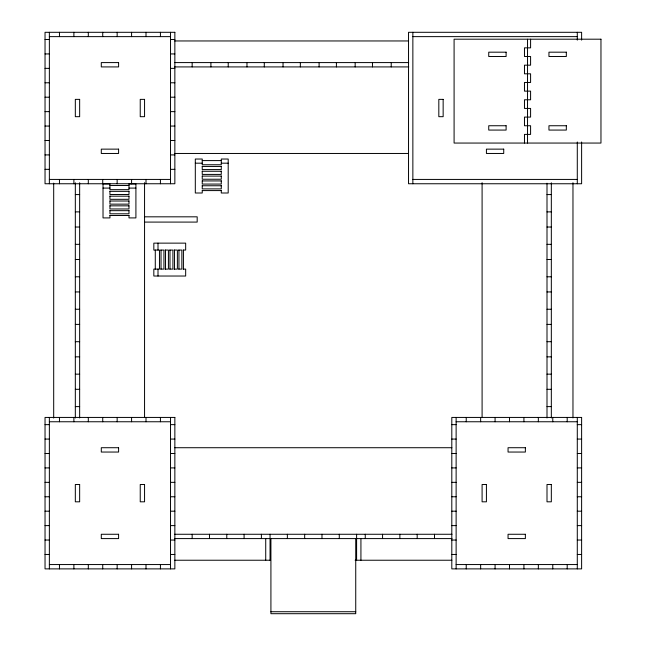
<?xml version="1.0" encoding="UTF-8"?>
<svg xmlns="http://www.w3.org/2000/svg" width="646" height="646" viewBox="0 0 646 646"><rect width="100%" height="100%" fill="white"/><g stroke="black" fill="none" stroke-linecap="round" stroke-linejoin="round"><path stroke-width="0.97" d="M527.532 39.196L527.532 143.057M49.362 36.628L170.528 36.628M412.859 36.628L577.29 36.628M45.034 39.511L49.362 39.511M170.528 39.511L174.856 39.511M174.791 40.956L408.587 40.956M45.034 53.933L49.362 53.933M170.528 53.933L174.856 53.933M174.856 62.589L408.7 62.589M174.686 66.918L408.773 66.918M45.034 68.363L49.362 68.363M170.528 68.363L174.856 68.363M45.034 82.785L49.362 82.785M170.528 82.785L174.856 82.785M45.034 97.207L49.362 97.207M170.528 97.207L174.856 97.207M45.034 111.637L49.362 111.637M170.528 111.637L174.856 111.637M45.034 126.059L49.362 126.059M170.528 126.059L174.856 126.059M45.034 140.481L49.362 140.481M170.528 140.481L174.856 140.481M174.743 153.465L408.127 153.465M45.034 154.911L49.362 154.911M170.528 154.911L174.856 154.911M202.238 160.596L221.279 160.596M195.31 163.18L202.238 163.18M221.279 163.18L228.2 163.18M202.238 166.442L221.279 166.442M45.034 169.333L49.362 169.333M170.528 169.333L174.856 169.333M202.238 171.271L221.279 171.271M202.238 176.1L221.279 176.1M49.362 179.426L170.528 179.426M412.859 179.426L577.29 179.426M202.238 180.928L221.279 180.928M109.941 185.507L128.982 185.507M202.238 185.757L221.279 185.757M103.021 188.091L109.941 188.091M128.982 188.091L135.91 188.091M202.238 190.586L221.279 190.586M109.941 191.353L128.982 191.353M75.324 194.575L79.652 194.575M547 194.575L551.329 194.575M109.941 196.182L128.982 196.182M109.941 201.011L128.982 201.011M109.941 205.84L128.982 205.84M109.941 210.669L128.982 210.669M75.324 211.88L79.652 211.88M547 211.88L551.329 211.88M109.941 215.498L128.982 215.498M144.817 216.822L197.183 216.822L197.183 222.087L144.817 222.087M75.324 227.029L79.652 227.029M547 227.029L551.329 227.029M75.324 244.341L79.652 244.341M547 244.341L551.329 244.341M160.596 250.067L163.939 250.067L163.939 269.099L160.596 269.099M165.077 250.067L168.42 250.067L168.42 269.099L165.077 269.099M169.559 250.067L172.902 250.067L172.902 269.099L169.559 269.099M174.04 250.067L177.384 250.067L177.384 269.099L174.04 269.099M178.514 250.067L181.857 250.067L181.857 269.099L178.514 269.099M183.157 250.067L185.668 250.067L185.668 243.138L153.829 243.138L153.829 250.067L159.465 250.067L159.465 269.099L153.829 269.099L153.829 276.028L185.668 276.028L185.668 269.099L183.157 269.099M75.324 259.482L79.652 259.482M547 259.482L551.329 259.482M75.324 276.795L79.652 276.795M547 276.795L551.329 276.795M75.324 291.935L79.652 291.935M547 291.935L551.329 291.935M75.324 309.248L79.652 309.248M547 309.248L551.329 309.248M75.324 324.397L79.652 324.397M547 324.397L551.329 324.397M75.324 341.702L79.652 341.702M547 341.702L551.329 341.702M75.324 356.85L79.652 356.85M547 356.85L551.329 356.85M75.324 374.155L79.652 374.155M547 374.155L551.329 374.155M75.324 389.304L79.652 389.304M547 389.304L551.329 389.304M75.324 406.609L79.652 406.609M547 406.609L551.329 406.609M49.362 421.757L170.528 421.757M456.124 421.757L577.29 421.757M45.034 424.64L49.362 424.64M170.528 424.64L174.856 424.64M451.804 424.64L456.124 424.64M577.29 424.64L581.618 424.64M45.034 439.07L49.362 439.07M170.528 439.07L174.856 439.07M451.804 439.07L456.124 439.07M577.29 439.07L581.618 439.07M174.791 447.718L451.869 447.718M45.034 453.492L49.362 453.492M170.528 453.492L174.856 453.492M451.804 453.492L456.124 453.492M577.29 453.492L581.618 453.492M45.034 467.914L49.362 467.914M170.528 467.914L174.856 467.914M451.804 467.914L456.124 467.914M577.29 467.914L581.618 467.914M45.034 482.344L49.362 482.344M170.528 482.344L174.856 482.344M451.804 482.344L456.124 482.344M577.29 482.344L581.618 482.344M45.034 496.766L49.362 496.766M170.528 496.766L174.856 496.766M451.804 496.766L456.124 496.766M577.29 496.766L581.618 496.766M45.034 511.188L49.362 511.188M170.528 511.188L174.856 511.188M451.804 511.188L456.124 511.188M577.29 511.188L581.618 511.188M45.034 525.61L49.362 525.61M170.528 525.61L174.856 525.61M451.804 525.61L456.124 525.61M577.29 525.61L581.618 525.61M174.67 534.266L451.99 534.266M174.703 538.594L451.958 538.594M45.034 540.04L49.362 540.04M170.528 540.04L174.856 540.04M451.804 540.04L456.124 540.04M577.29 540.04L581.618 540.04M45.034 554.462L49.362 554.462M170.528 554.462L174.856 554.462M451.804 554.462L456.124 554.462M577.29 554.462L581.618 554.462M174.791 560.235L270.504 560.235M355.139 560.235L451.869 560.235M49.362 564.556L170.528 564.556M456.124 564.556L577.29 564.556M270.916 611.722L355.736 611.722M581.618 40.117L581.618 32.3L408.53 32.3L408.53 183.755L581.618 183.755L581.618 141.991M577.29 32.3L577.29 40.117M577.29 141.991L577.29 183.755M577.29 417.429L577.29 568.884M572.97 182.737L572.97 417.914M567.196 417.429L567.196 421.757M567.196 564.556L567.196 568.884M552.774 417.429L552.774 421.757M552.774 564.556L552.774 568.884M551.329 182.81L551.329 417.97M547 183.214L547 417.97M538.344 417.429L538.344 421.757M538.344 564.556L538.344 568.884M530.592 39.196L530.592 47.852L524.471 47.852L524.471 56.509L530.592 56.509L530.592 65.165L524.471 65.165L524.471 73.814L530.592 73.814L530.592 82.47L524.471 82.47L524.471 91.126L530.592 91.126L530.592 99.783L524.471 99.783L524.471 108.431L530.592 108.431L530.592 117.088L524.471 117.088L524.471 125.744L530.592 125.744L530.592 134.4L524.471 134.4L524.471 143.057M523.922 417.429L523.922 421.757M523.922 564.556L523.922 568.884M509.5 417.429L509.5 421.757M509.5 564.556L509.5 568.884M495.078 417.429L495.078 421.757M495.078 564.556L495.078 568.884M482.094 182.689L482.094 417.494M480.648 417.429L480.648 421.757M480.648 564.556L480.648 568.884M466.226 417.429L466.226 421.757M466.226 564.556L466.226 568.884M456.124 417.429L456.124 568.884M434.492 534.266L434.492 538.594M417.179 534.266L417.179 538.594M412.859 32.3L412.859 183.755M399.874 534.266L399.874 538.594M391.218 62.589L391.218 66.918M382.561 534.266L382.561 538.594M372.467 62.589L372.467 66.918M365.256 534.266L365.256 538.594M360.928 538.594L360.928 560.235M356.6 534.266L356.6 560.235M355.736 538.594L355.736 613.7L270.916 613.7L270.916 538.594M355.155 62.589L355.155 66.918M339.287 534.266L339.287 538.594M336.405 62.589L336.405 66.918M321.983 534.266L321.983 538.594M319.1 62.589L319.1 66.918M304.67 534.266L304.67 538.594M300.342 62.589L300.342 66.918M287.365 534.266L287.365 538.594M283.037 62.589L283.037 66.918M270.052 534.266L270.052 560.235M265.724 538.594L265.724 560.235M264.287 62.589L264.287 66.918M261.396 534.266L261.396 538.594M246.974 62.589L246.974 66.918M244.091 534.266L244.091 538.594M228.224 62.589L228.224 66.918M226.778 534.266L226.778 538.594M221.279 166.256L221.279 169.583L202.238 169.583L202.238 166.256M221.279 171.085L221.279 174.412L202.238 174.412L202.238 171.085M221.279 175.914L221.279 179.241L202.238 179.241L202.238 175.914M221.279 180.743L221.279 184.07L202.238 184.07L202.238 180.743M221.279 185.572L221.279 188.898L202.238 188.898L202.238 185.572M221.279 190.505L221.279 193.001L228.2 193.001L228.2 159.029L221.279 159.029L221.279 164.754L202.238 164.754L202.238 159.029L195.31 159.029L195.31 193.001L202.238 193.001L202.238 190.505M210.911 62.589L210.911 66.918M209.474 534.266L209.474 538.594M192.161 62.589L192.161 66.918M192.161 534.266L192.161 538.594M183.432 250.067L183.432 269.099M178.95 250.067L178.95 269.099M174.468 250.067L174.468 269.099M170.528 32.3L170.528 183.755M170.528 417.429L170.528 568.884M169.987 250.067L169.987 269.099M165.505 250.067L165.505 269.099M161.032 250.067L161.032 269.099M160.426 32.3L160.426 36.628M160.426 179.426L160.426 183.755M160.426 417.429L160.426 421.757M160.426 564.556L160.426 568.884M158.004 243.138L158.004 250.067M158.004 269.099L158.004 276.028M155.282 250.067L155.282 269.099M146.004 32.3L146.004 36.628M146.004 179.426L146.004 183.755M146.004 417.429L146.004 421.757M146.004 564.556L146.004 568.884M144.559 182.689L144.559 417.494M131.582 32.3L131.582 36.628M131.582 179.426L131.582 183.755M131.582 417.429L131.582 421.757M131.582 564.556L131.582 568.884M128.982 191.168L128.982 194.486L109.941 194.486L109.941 191.168M128.982 195.996L128.982 199.315L109.941 199.315L109.941 195.996M128.982 200.825L128.982 204.144L109.941 204.144L109.941 200.825M128.982 205.654L128.982 208.973L109.941 208.973L109.941 205.654M128.982 210.483L128.982 213.802L109.941 213.802L109.941 210.483M128.982 215.417L128.982 217.912L135.91 217.912L135.91 183.932L128.982 183.932L128.982 189.658L109.941 189.658L109.941 183.932L103.021 183.932L103.021 217.912L109.941 217.912L109.941 215.417M117.152 32.3L117.152 36.628M117.152 179.426L117.152 183.755M117.152 417.429L117.152 421.757M117.152 564.556L117.152 568.884M102.73 32.3L102.73 36.628M102.73 179.426L102.73 183.755M102.73 417.429L102.73 421.757M102.73 564.556L102.73 568.884M88.308 32.3L88.308 36.628M88.308 179.426L88.308 183.755M88.308 417.429L88.308 421.757M88.308 564.556L88.308 568.884M79.652 182.745L79.652 417.97M75.324 182.81L75.324 417.97M73.886 32.3L73.886 36.628M73.886 179.426L73.886 183.755M73.886 417.429L73.886 421.757M73.886 564.556L73.886 568.884M59.456 32.3L59.456 36.628M59.456 179.426L59.456 183.755M59.456 417.429L59.456 421.757M59.456 564.556L59.456 568.884M53.691 183.125L53.691 418.059M49.362 32.3L49.362 183.755M49.362 417.429L49.362 568.884M174.856 32.3L45.034 32.3L45.034 183.755L174.856 183.755L174.856 32.3M600.966 39.196L454.09 39.196L454.09 143.057L600.966 143.057L600.966 39.196M506.109 52.181L488.739 52.181L488.739 56.509L506.109 56.509L506.109 52.181M566.324 52.181L548.947 52.181L548.947 56.509L566.324 56.509L566.324 52.181M118.598 62.589L101.293 62.589L101.293 66.918L118.598 66.918L118.598 62.589M79.652 99.371L75.324 99.371L75.324 116.684L79.652 116.684L79.652 99.371M144.559 99.371L140.239 99.371L140.239 116.684L144.559 116.684L144.559 99.371M443.148 99.371L438.82 99.371L438.82 116.684L443.148 116.684L443.148 99.371M506.109 125.744L488.739 125.744L488.739 130.072L506.109 130.072L506.109 125.744M566.324 125.744L548.947 125.744L548.947 130.072L566.324 130.072L566.324 125.744M118.598 149.137L101.293 149.137L101.293 153.465L118.598 153.465L118.598 149.137M503.727 149.137L486.422 149.137L486.422 153.465L503.727 153.465L503.727 149.137M174.856 417.429L45.034 417.429L45.034 568.884L174.856 568.884L174.856 417.429M581.618 417.429L451.804 417.429L451.804 568.884L581.618 568.884L581.618 417.429M118.598 447.718L101.293 447.718L101.293 452.047L118.598 452.047L118.598 447.718M525.368 447.718L508.055 447.718L508.055 452.047L525.368 452.047L525.368 447.718M79.652 484.5L75.324 484.5L75.324 501.813L79.652 501.813L79.652 484.5M144.559 484.5L140.239 484.5L140.239 501.813L144.559 501.813L144.559 484.5M486.422 484.5L482.094 484.5L482.094 501.813L486.422 501.813L486.422 484.5M551.329 484.5L547 484.5L547 501.813L551.329 501.813L551.329 484.5M118.598 534.266L101.293 534.266L101.293 538.594L118.598 538.594L118.598 534.266M525.368 534.266L508.055 534.266L508.055 538.594L525.368 538.594L525.368 534.266"/></g></svg>
